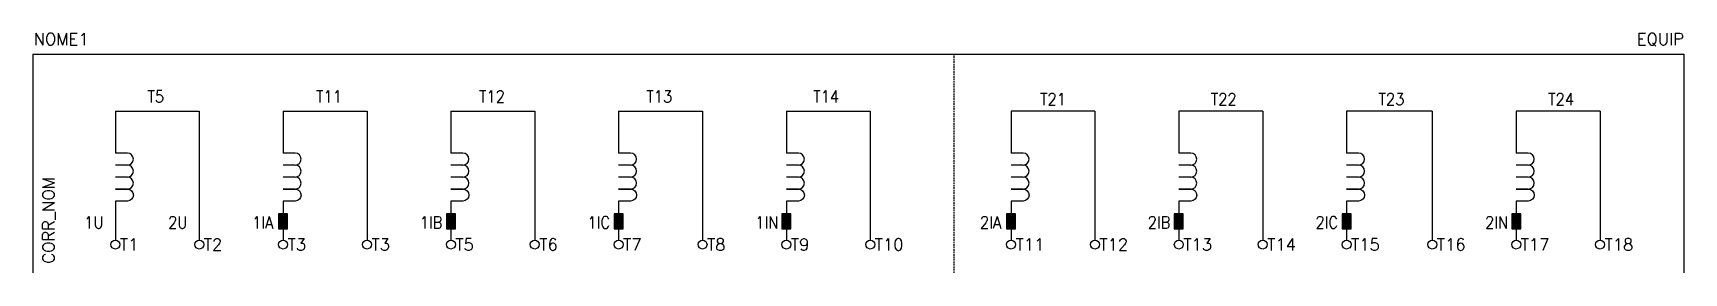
# Model space of a CAD drawing. Extents: x 385 to 660, y 269 to 309.
import ezdxf
from ezdxf.enums import TextEntityAlignment as Align

# ---------------------------------------------------------------- set-up
doc = ezdxf.new("R2010")
doc.units = 0
doc.header["$MEASUREMENT"] = 0
doc.linetypes.add('DASHED', pattern=[0.75, 0.5, -0.25])
doc.layers.get('0').update_dxf_attribs({"linetype": 'CONTINUOUS'})
doc.styles.add('ROMANS', font='romans')

# ---------------------------------------------------------------- blocks, each defined once
blk = doc.blocks.new('RETANG')
at = {"color": 0}
blk.add_lwpolyline([(2.5, 0), (2.5, 1.5), (0, 1.5), (0, 0)], close=True, dxfattribs=at)
blk.add_solid([(0, 0), (0, 1.5), (2.5, 0), (2.5, 1.5)], dxfattribs=at)

msp = doc.modelspace()

# ---------------------------------------------------------------- linework, layer by layer
at = {"color": 0}
for p, q in [((384.67, 305.95), (660.23, 305.95)), ((384.67, 305.95), (384.67, 269.45)), ((660.23, 305.95), (660.23, 269.45)), ((398.42, 296.45), (412.42, 296.45)), ((398.42, 296.45), (398.42, 289.45)), ((412.42, 296.45), (412.42, 274.95)), ((426.42, 296.45), (440.42, 296.45)), ((426.42, 296.45), (426.42, 289.45)), ((440.42, 296.45), (440.42, 274.95)), ((454.42, 296.45), (468.42, 296.45)), ((454.42, 296.45), (454.42, 289.45)), ((468.42, 296.45), (468.42, 274.95)), ((482.42, 296.45), (496.42, 296.45)), ((482.42, 296.45), (482.42, 289.45)), ((496.42, 296.45), (496.42, 274.95)), ((510.42, 296.45), (524.42, 296.45)), ((510.42, 296.45), (510.42, 289.45)), ((524.42, 296.45), (524.42, 274.95)), ((561.92, 296.45), (547.92, 296.45)), ((547.92, 296.45), (547.92, 289.45)), ((561.92, 296.45), (561.92, 274.95)), ((589.92, 296.45), (575.92, 296.45)), ((575.92, 296.45), (575.92, 289.45)), ((589.92, 296.45), (589.92, 274.95)), ((618.23, 296.45), (603.92, 296.45)), ((603.92, 296.45), (603.92, 289.45)), ((618.23, 296.45), (618.23, 274.95)), ((646.23, 296.45), (632.23, 296.45)), ((632.23, 296.45), (632.23, 289.45)), ((646.23, 296.45), (646.23, 274.95)), ((398.42, 281.45), (398.42, 274.95)), ((426.42, 281.45), (426.42, 274.95)), ((454.42, 281.45), (454.42, 274.95)), ((482.42, 281.45), (482.42, 274.95)), ((510.42, 281.45), (510.42, 274.95)), ((547.92, 281.45), (547.92, 274.95)), ((575.92, 281.45), (575.92, 274.95)), ((603.92, 281.45), (603.92, 274.95)), ((632.23, 281.45), (632.23, 274.95))]:
    msp.add_line(p, q, dxfattribs=at)
at = {"linetype": 'DASHED', "ltscale": 0.55}
msp.add_line((538.42, 269.45), (538.42, 305.95), dxfattribs=at)
for p, q in [((400.42, 289.45), (398.42, 289.45)), ((428.42, 289.45), (426.42, 289.45)), ((456.42, 289.45), (454.42, 289.45)), ((484.42, 289.45), (482.42, 289.45)), ((512.42, 289.45), (510.42, 289.45)), ((549.92, 289.45), (547.92, 289.45)), ((577.17, 289.45), (575.92, 289.45)), ((605.92, 289.45), (603.92, 289.45)), ((634.23, 289.45), (632.23, 289.45)), ((400.42, 287.45), (398.42, 287.45)), ((428.42, 287.45), (426.42, 287.45)), ((456.42, 287.45), (454.42, 287.45)), ((484.42, 287.45), (482.42, 287.45)), ((512.42, 287.45), (510.42, 287.45)), ((549.92, 287.45), (547.92, 287.45)), ((577.92, 287.45), (575.92, 287.45)), ((605.92, 287.45), (603.92, 287.45)), ((634.23, 287.45), (632.23, 287.45)), ((400.42, 285.45), (398.42, 285.45)), ((400.42, 285.45), (398.42, 285.45)), ((428.42, 285.45), (426.42, 285.45)), ((428.42, 285.45), (426.42, 285.45)), ((456.42, 285.45), (454.42, 285.45)), ((456.42, 285.45), (454.42, 285.45)), ((484.42, 285.45), (482.42, 285.45)), ((484.42, 285.45), (482.42, 285.45)), ((512.42, 285.45), (510.42, 285.45)), ((512.42, 285.45), (510.42, 285.45)), ((549.92, 285.45), (547.92, 285.45)), ((549.92, 285.45), (547.92, 285.45)), ((577.92, 285.45), (575.92, 285.45)), ((577.92, 285.45), (575.92, 285.45)), ((605.92, 285.45), (603.92, 285.45)), ((605.92, 285.45), (603.92, 285.45)), ((634.23, 285.45), (632.23, 285.45)), ((634.23, 285.45), (632.23, 285.45)), ((398.42, 283.45), (400.42, 283.45)), ((400.42, 283.45), (398.42, 283.45)), ((400.42, 281.45), (398.42, 281.45)), ((428.42, 283.45), (426.42, 283.45)), ((426.42, 283.45), (428.42, 283.45)), ((428.42, 281.45), (426.42, 281.45)), ((456.42, 283.45), (454.42, 283.45)), ((454.42, 283.45), (456.42, 283.45)), ((456.42, 281.45), (454.42, 281.45)), ((482.42, 283.45), (484.42, 283.45)), ((484.42, 283.45), (482.42, 283.45)), ((484.42, 281.45), (482.42, 281.45)), ((510.42, 283.45), (512.42, 283.45)), ((512.42, 283.45), (510.42, 283.45)), ((512.42, 281.45), (510.42, 281.45)), ((549.92, 283.45), (547.92, 283.45)), ((547.92, 283.45), (549.92, 283.45)), ((549.92, 281.45), (547.92, 281.45)), ((577.92, 283.45), (575.92, 283.45)), ((575.92, 283.45), (577.92, 283.45)), ((577.92, 281.45), (575.92, 281.45)), ((605.92, 283.45), (603.92, 283.45)), ((603.92, 283.45), (605.92, 283.45)), ((605.92, 281.45), (603.92, 281.45)), ((634.23, 283.45), (632.23, 283.45)), ((632.23, 283.45), (634.23, 283.45)), ((634.23, 281.45), (632.23, 281.45))]:
    msp.add_line(p, q)
for points in [[(400.42, 287.45, 1), (400.42, 289.45), (398.42, 289.45)], [(428.42, 287.45, 1), (428.42, 289.45), (426.42, 289.45)], [(456.42, 287.45, 1), (456.42, 289.45), (454.42, 289.45)], [(484.42, 287.45, 1), (484.42, 289.45), (482.42, 289.45)], [(512.42, 287.45, 1), (512.42, 289.45), (510.42, 289.45)], [(549.92, 287.45, 1), (549.92, 289.45), (547.92, 289.45)], [(577.92, 287.45, 1), (577.92, 289.45), (575.92, 289.45)], [(605.92, 287.45, 1), (605.92, 289.45), (603.92, 289.45)], [(634.23, 287.45, 1), (634.23, 289.45), (632.23, 289.45)], [(400.42, 285.45, 1), (400.42, 287.45), (398.42, 287.45)], [(428.42, 285.45, 1), (428.42, 287.45), (426.42, 287.45)], [(456.42, 285.45, 1), (456.42, 287.45), (454.42, 287.45)], [(484.42, 285.45, 1), (484.42, 287.45), (482.42, 287.45)], [(512.42, 285.45, 1), (512.42, 287.45), (510.42, 287.45)], [(549.92, 285.45, 1), (549.92, 287.45), (547.92, 287.45)], [(577.92, 285.45, 1), (577.92, 287.45), (575.92, 287.45)], [(605.92, 285.45, 1), (605.92, 287.45), (603.92, 287.45)], [(634.23, 285.45, 1), (634.23, 287.45), (632.23, 287.45)], [(400.42, 283.45, -1), (400.42, 281.45), (398.42, 281.45)], [(428.42, 283.45, -1), (428.42, 281.45), (426.42, 281.45)], [(456.42, 283.45, -1), (456.42, 281.45), (454.42, 281.45)], [(484.42, 283.45, -1), (484.42, 281.45), (482.42, 281.45)], [(512.42, 283.45, -1), (512.42, 281.45), (510.42, 281.45)], [(549.92, 283.45, -1), (549.92, 281.45), (547.92, 281.45)], [(577.92, 283.45, -1), (577.92, 281.45), (575.92, 281.45)], [(605.92, 283.45, -1), (605.92, 281.45), (603.92, 281.45)], [(634.23, 283.45, -1), (634.23, 281.45), (632.23, 281.45)]]:
    msp.add_lwpolyline(points, format="xyb")
at = {"color": 0}
for centre in [(398.42, 274.2), (412.42, 274.2), (426.42, 274.2), (440.42, 274.2), (454.42, 274.2), (468.42, 274.2), (482.42, 274.2), (496.42, 274.2), (510.42, 274.2), (524.42, 274.2), (547.92, 274.2), (561.92, 274.2), (575.92, 274.2), (589.92, 274.2), (603.92, 274.2), (618.23, 274.2), (632.23, 274.2), (646.23, 274.2)]:
    msp.add_circle(centre, 0.75, dxfattribs=at)
for centre in [(400.42, 284.45), (428.42, 284.45), (456.42, 284.45), (484.42, 284.45), (512.42, 284.45), (549.92, 284.45), (577.92, 284.45), (605.92, 284.45), (634.23, 284.45)]:
    msp.add_arc(centre, 1, 270, 90)

# ---------------------------------------------------------------- block references
at = {"rotation": 270}
for p in [(425.67, 279.3), (453.67, 279.3), (481.67, 279.3), (509.67, 279.3), (547.17, 279.3), (575.17, 279.3), (603.17, 279.3), (631.48, 279.3)]:
    msp.add_blockref('RETANG', p, dxfattribs=at)

# ---------------------------------------------------------------- texts
at = {"linetype": 'Continuous', "style": 'ROMANS', "width": 0.9}
for s, p in [('T5', (403.77, 298.91)), ('T11', (431.91, 298.91)), ('T12', (459.12, 298.91)), ('T13', (487.04, 298.91)), ('T14', (514.91, 298.91)), ('T21', (552.76, 298.46)), ('T22', (581.25, 298.46)), ('T23', (609.25, 298.46)), ('T24', (637.57, 298.46)), ('1U', (393.22, 277.89)), ('2U', (407.22, 277.89)), ('1IA', (421.22, 277.89)), ('1IB', (449.22, 277.89)), ('1IC', (477.22, 277.89)), ('1IN', (505.22, 277.89)), ('2IA', (542.72, 277.89)), ('2IB', (570.72, 277.89)), ('2IC', (598.72, 277.89)), ('2IN', (627.03, 277.89))]:
    msp.add_text(s, height=2, dxfattribs=at).set_placement(p, align=Align.MIDDLE_LEFT)
at = {"lineweight": -3, "style": 'ROMANS'}
msp.add_attdef('NOME1', text='', height=2, dxfattribs=at).set_placement((389.37, 308.49), align=Align.MIDDLE_CENTER)
msp.add_attdef('EQUIP', text='', height=2, dxfattribs=at).set_placement((660.23, 308.49), align=Align.MIDDLE_RIGHT)
msp.add_attdef('CORR_NOM', text='', height=2, rotation=90, dxfattribs=at).set_placement((387.26, 271.01), align=Align.MIDDLE_LEFT)
for tag, p in [('T1', (399.17, 274.2)), ('T2', (413.17, 274.2)), ('T3', (427.17, 274.2)), ('T3', (441.17, 274.2)), ('T5', (455.17, 274.2)), ('T6', (469.17, 274.2)), ('T7', (483.17, 274.2)), ('T8', (497.17, 274.2)), ('T9', (511.17, 274.2)), ('T10', (525.17, 274.2)), ('T11', (548.67, 274.2)), ('T12', (562.67, 274.2)), ('T13', (576.67, 274.2)), ('T14', (590.67, 274.2)), ('T15', (604.67, 274.2)), ('T16', (618.98, 274.2)), ('T17', (632.98, 274.2)), ('T18', (646.98, 274.2))]:
    msp.add_attdef(tag, text='', height=2, dxfattribs=at).set_placement(p, align=Align.MIDDLE_LEFT)

doc.saveas('drawing.dxf')
